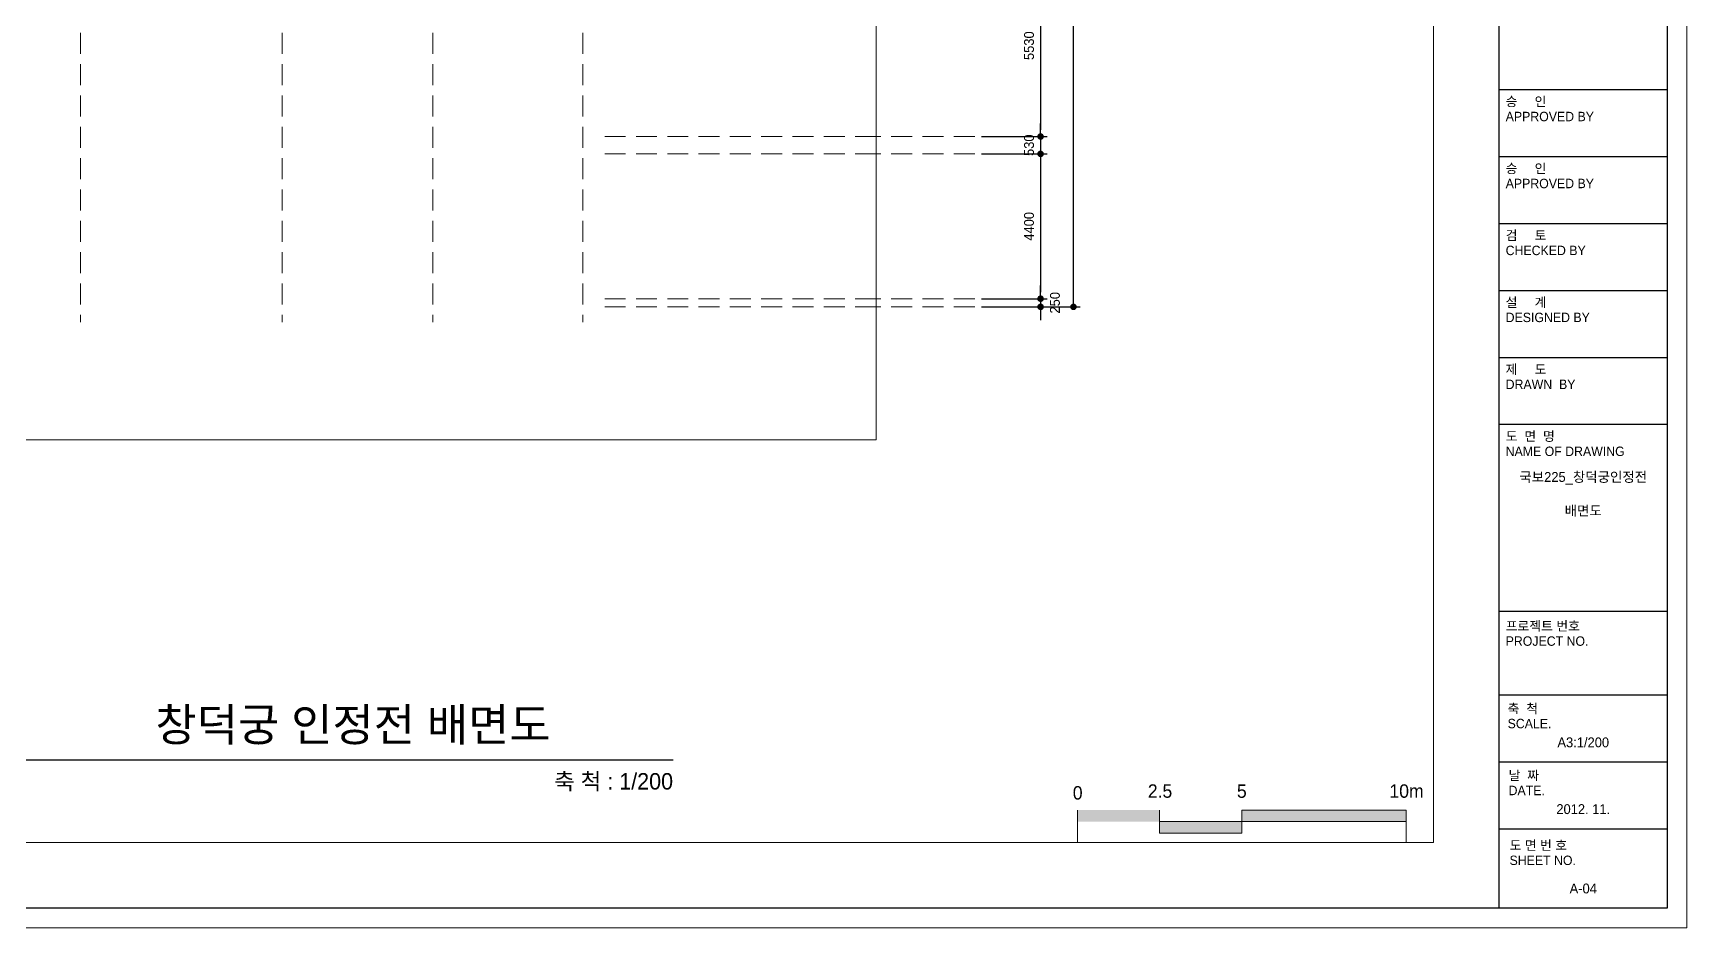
# Model space of a CAD drawing. Header units: millimetres. Extents: x -396231 to 224016, y 0 to 56679.
# Drawn here: x -6277 to 44016, y 0 to 27214 of the extents above; entities that cross this region are included whole.
import ezdxf
from ezdxf.enums import TextEntityAlignment as Align

# ---------------------------------------------------------------- set-up
doc = ezdxf.new("R2010")
doc.units = ezdxf.units.MM
doc.header["$XCLIPFRAME"] = 2
doc.linetypes.add('HIDDEN', pattern=[9.525, 6.35, -3.175])
doc.layers.add('dim', color=7, linetype='Continuous')
doc.layers.add('text', color=7, linetype='Continuous')
for name, color, linetype, lineweight in [('exdim', 1, 'HIDDEN', 9), ('IM', 2, 'Continuous', 9), ('scale', 7, 'Continuous', 9), ('WIPCO', 3, 'Continuous', 9)]:
    doc.layers.add(name, color=color, linetype=linetype, lineweight=lineweight)
doc.layers.add('Plot 설정선', color=251, linetype='Continuous', lineweight=9, plot=False)
doc.styles.add('WIPCO', font='')
doc.styles.get('WIPCO').set_extended_font_data('Dotum')
doc.dimstyles.new('WIPCO-DIM200', dxfattribs={"dimscale": 200, "dimtxt": 1.5, "dimasz": 1, "dimexe": 1, "dimexo": 1, "dimgap": 1, "dimtad": 1, "dimdec": 0, "dimrnd": 10, "dimzin": 0, "dimdsep": 46, "dimtxsty": 'WIPCO', "dimblk": 'DOT', "dimcen": 1, "dimdle": 2, "dimclrd": 256, "dimclre": 256, "dimclrt": 256, "dimadec": 0, "dimazin": 0, "dimtfac": 1, "dimtdec": 0, "dimtix": 1, "dimtmove": 2, "dimatfit": 3, "dimldrblk": 'DOT', "dimfxl": 0, "dimtolj": 1, "dimtzin": 0, "dimarcsym": 0})
picture_1 = doc.add_image_def('image2.jpg', size_in_pixel=(5000, 2422))

# ---------------------------------------------------------------- blocks, each defined once
blk = doc.blocks.new('_Dot')
at = {"color": 0, "linetype": 'ByBlock', "lineweight": -2}
blk.add_line((-0.5, 0), (-1, 0), dxfattribs=at)
at = {"color": 0, "linetype": 'ByBlock', "const_width": 0.5}
blk.add_lwpolyline([(-0.25, 0, 1), (0.25, 0, 1)], format="xyb", close=True, dxfattribs=at)
blk = doc.blocks.new('*D212')
at = {"layer": 'DEFPOINTS', "color": 0}
for p in [(22361, 29594), (22361, 24068), (24361, 24068)]:
    blk.add_point(p, dxfattribs=at)
at = {"layer": 'dim', "lineweight": -2}
for p, q in [((22561, 29594), (24561, 29594)), ((24361, 29394), (24361, 24268)), ((22561, 24068), (24561, 24068))]:
    blk.add_line(p, q, dxfattribs=at)
at = {"layer": 'dim', "lineweight": -2, "xscale": 200, "yscale": 200, "zscale": 200}
for p, rotation in [((24361, 29594), 90), ((24361, 24068), 270)]:
    blk.add_blockref('_Dot', p, dxfattribs=dict(at, rotation=rotation))
at = {"layer": 'dim', "insert": (24011, 26831), "char_height": 300, "attachment_point": 5, "rotation": 90, "style": 'WIPCO'}
blk.add_mtext('\\A1;5530', dxfattribs=at)
blk = doc.blocks.new('*D213')
at = {"layer": 'DEFPOINTS', "color": 0}
for p in [(22361, 24068), (22361, 23539), (24361, 23539)]:
    blk.add_point(p, dxfattribs=at)
at = {"layer": 'dim', "lineweight": -2}
for p, q in [((24361, 24268), (24361, 24468)), ((22561, 24068), (24561, 24068)), ((24361, 24068), (24361, 23539)), ((22561, 23539), (24561, 23539)), ((24361, 23339), (24361, 23139))]:
    blk.add_line(p, q, dxfattribs=at)
at = {"layer": 'dim', "lineweight": -2, "xscale": 200, "yscale": 200, "zscale": 200}
for p, rotation in [((24361, 24068), 270), ((24361, 23539), 90)]:
    blk.add_blockref('_Dot', p, dxfattribs=dict(at, rotation=rotation))
at = {"layer": 'dim', "insert": (24011, 23804), "char_height": 300, "attachment_point": 5, "rotation": 90, "style": 'WIPCO'}
blk.add_mtext('\\A1;530', dxfattribs=at)
blk = doc.blocks.new('*D214')
at = {"layer": 'DEFPOINTS', "color": 0}
for p in [(22361, 23539), (22361, 19136), (24361, 19136)]:
    blk.add_point(p, dxfattribs=at)
at = {"layer": 'dim', "lineweight": -2}
for p, q in [((22561, 23539), (24561, 23539)), ((24361, 23339), (24361, 19336)), ((22561, 19136), (24561, 19136))]:
    blk.add_line(p, q, dxfattribs=at)
at = {"layer": 'dim', "lineweight": -2, "xscale": 200, "yscale": 200, "zscale": 200}
for p, rotation in [((24361, 23539), 90), ((24361, 19136), 270)]:
    blk.add_blockref('_Dot', p, dxfattribs=dict(at, rotation=rotation))
at = {"layer": 'dim', "insert": (24011, 21337), "char_height": 300, "attachment_point": 5, "rotation": 90, "style": 'WIPCO'}
blk.add_mtext('\\A1;4400', dxfattribs=at)
blk = doc.blocks.new('*D215')
at = {"layer": 'DEFPOINTS', "color": 0}
for p in [(22361, 19136), (22361, 18888), (24361, 18888)]:
    blk.add_point(p, dxfattribs=at)
at = {"layer": 'dim', "lineweight": -2}
for p, q in [((22561, 19136), (24561, 19136)), ((24361, 19336), (24361, 19536)), ((24361, 19136), (24361, 18888)), ((22561, 18888), (24561, 18888)), ((24361, 18688), (24361, 18488))]:
    blk.add_line(p, q, dxfattribs=at)
at = {"layer": 'dim', "lineweight": -2, "xscale": 200, "yscale": 200, "zscale": 200}
for p, rotation in [((24361, 19136), 270), ((24361, 18888), 90)]:
    blk.add_blockref('_Dot', p, dxfattribs=dict(at, rotation=rotation))
at = {"layer": 'dim', "insert": (24799, 19012), "char_height": 300, "attachment_point": 5, "rotation": 90, "style": 'WIPCO'}
blk.add_mtext('\\A1;250', dxfattribs=at)
blk = doc.blocks.new('*D209')
at = {"layer": 'DEFPOINTS', "color": 0}
for p in [(22361, 40070), (25361, 40070), (22361, 18888)]:
    blk.add_point(p, dxfattribs=at)
at = {"layer": 'dim', "lineweight": -2}
for p, q in [((22561, 40070), (25561, 40070)), ((25361, 19088), (25361, 39870)), ((22561, 18888), (25561, 18888))]:
    blk.add_line(p, q, dxfattribs=at)
at = {"layer": 'dim', "lineweight": -2, "xscale": 200, "yscale": 200, "zscale": 200}
for p, rotation in [((25361, 40070), 90), ((25361, 18888), 270)]:
    blk.add_blockref('_Dot', p, dxfattribs=dict(at, rotation=rotation))
at = {"layer": 'dim', "insert": (25011, 29479), "char_height": 300, "attachment_point": 5, "rotation": 90, "style": 'WIPCO'}
blk.add_mtext('\\A1;21180', dxfattribs=at)

msp = doc.modelspace()

# ---------------------------------------------------------------- hatches: boundary and pattern name
at = {"layer": 'scale'}
for points in [[(25481.9, 3233.5), (27981.9, 3233.5), (27981.9, 3584.1), (25481.9, 3584.1)], [(30481.9, 3584.1), (35481.9, 3584.1), (35481.9, 3233.5), (30481.9, 3233.5)], [(27981.9, 3233.5), (30481.9, 3233.5), (30481.9, 2882.9), (27981.9, 2882.9)]]:
    msp.add_hatch(color=256, dxfattribs=at).paths.add_polyline_path(points)

# ---------------------------------------------------------------- linework, layer by layer
at = {"layer": 'exdim', "color": 255, "ltscale": 100}
for p, q in [((19360.7, 24068.3), (10912.4, 24068.3)), ((19360.7, 23538.8), (10912.4, 23538.8)), ((19360.7, 19136.2), (10912.4, 19136.2)), ((19360.7, 18888.4), (10912.4, 18888.4))]:
    msp.add_line(p, q, dxfattribs=at)
at = {"layer": 'exdim', "ltscale": 100}
for p, q in [((22360.7, 24068.3), (19360.7, 24068.3)), ((22360.7, 23538.8), (19360.7, 23538.8)), ((22360.7, 19136.2), (19360.7, 19136.2)), ((22360.7, 18888.4), (19360.7, 18888.4))]:
    msp.add_line(p, q, dxfattribs=at)
at = {"layer": 'exdim', "color": 255, "ltscale": 100}
for points in [[(-4830.5, 42457.4), (-4830.5, 18427)], [(-4830.5, 42457.4), (-4830.5, 18427)], [(1293.9, 42457.4), (1293.9, 18427)], [(1293.9, 42457.4), (1293.9, 18427)], [(5881.4, 42457.4), (5881.4, 18427)], [(5881.4, 42457.4), (5881.4, 18427)], [(10439.7, 42457.4), (10439.7, 18427)], [(10439.7, 42457.4), (10439.7, 18427)]]:
    msp.add_lwpolyline(points, dxfattribs=at)
at = {"layer": 'Plot 설정선'}
msp.add_lwpolyline([(-36230.7, 56678.6), (-36230.7, 0), (-36230.7, 56678.6), (44016.3, 56678.6), (-36230.7, 56678.6), (-36230.7, 0), (-36230.7, 56678.6), (44016.3, 56678.6), (44016.3, 0), (-36230.7, 0), (44016.3, 0), (44016.3, 56678.6), (44016.3, 0), (-36230.7, 0)], dxfattribs=at)
msp.add_lwpolyline([(-33630.7, 54078.6), (36311.7, 54078.6), (36311.7, 2600), (-33630.7, 2600)], close=True, dxfattribs=at)
at = {"layer": 'scale'}
for p, q in [((25481.9, 3584.1), (25481.9, 2600)), ((35481.9, 3584.1), (35481.9, 2600)), ((35481.9, 3233.5), (34815.2, 3233.5))]:
    msp.add_line(p, q, dxfattribs=at)
msp.add_lwpolyline([(27981.9, 2882.9), (27981.9, 3584.1)], dxfattribs=at)
for points in [[(30481.9, 3584.1), (35481.9, 3584.1), (35481.9, 3233.5), (30481.9, 3233.5)], [(27981.9, 3233.5), (30481.9, 3233.5), (30481.9, 2882.9), (27981.9, 2882.9)]]:
    msp.add_lwpolyline(points, close=True, dxfattribs=at)
at = {"layer": 'WIPCO', "color": 3, "lineweight": -3}
msp.add_lwpolyline([(43416.3, 600), (-35630.7, 600), (-35630.7, 56078.6), (43416.3, 56078.6)], close=True, dxfattribs=at)
for points in [[(38311.7, 600), (38311.7, 56078.6)], [(38311.7, 25498), (43416.3, 25498)], [(38311.7, 23461.7), (43416.3, 23461.7)], [(38311.7, 21425.4), (43416.3, 21425.4)], [(38311.7, 19389.1), (43416.3, 19389.1)], [(38311.7, 17352.8), (43416.3, 17352.8)], [(38311.7, 15316.6), (43416.3, 15316.6)], [(38311.7, 9631.3), (43416.3, 9631.3)], [(38311.7, 7085.9), (43416.3, 7085.9)], [(-10503.8, 5109.1), (13184.8, 5109.1)], [(38311.7, 5049.7), (43416.3, 5049.7)], [(38311.7, 3013.4), (43416.3, 3013.4)]]:
    msp.add_lwpolyline(points, dxfattribs=at)
at = {"layer": 'WIPCO'}
msp.add_lwpolyline([(-6277.1, 5109.1), (13184.8, 5109.1)], dxfattribs=at)

# ---------------------------------------------------------------- texts
at = {"layer": 'scale', "style": 'WIPCO'}
for s, height, p in [('0', 408.3, (25489.6, 3782.6)), ('2.5', 408.33, (27994.2, 3835.6)), ('5', 408.3, (30480.8, 3833.7)), ('10m', 408.33, (35490, 3835.6))]:
    msp.add_text(s, height=height, dxfattribs=at).set_placement(p, align=Align.BOTTOM_CENTER)
at = {"layer": 'text', "style": 'WIPCO'}
for s, p in [('국보225_창덕궁인정전', (40864, 13691.9)), ('배면도', (40864, 12691.9)), ('A3:1/200', (40864, 5649.7)), ('2012. 11.', (40864, 3613.4)), ('A-04', (40864, 1200))]:
    msp.add_text(s, height=300, dxfattribs=at).set_placement(p, align=Align.MIDDLE)
msp.add_text('창덕궁 인정전 배면도', height=1000, dxfattribs=at).set_placement((3453.8, 6181.4), align=Align.MIDDLE_CENTER)
msp.add_text('축 척 : 1/200', height=500, dxfattribs=at).set_placement((13184.8, 4709.1), align=Align.TOP_RIGHT)
at = {"layer": 'WIPCO', "color": 3, "lineweight": -3, "style": 'WIPCO'}
for s, height, p in [('승     인', 286.25, (38504.5, 24991.5)), ('APPROVED BY', 286.253, (38504.5, 24533.4)), ('승     인', 286.25, (38504.5, 22955.3)), ('APPROVED BY', 286.253, (38504.5, 22497.1)), ('검     토', 286.25, (38504.5, 20919)), ('CHECKED BY', 286.25, (38504.5, 20460.8)), ('설     계', 286.25, (38504.5, 18882.7)), ('DESIGNED BY', 286.253, (38504.5, 18424.5)), ('제     도', 286.25, (38504.5, 16846.4)), ('DRAWN  BY', 286.25, (38504.5, 16388.3)), ('도  면  명', 286.25, (38504.5, 14810.2)), ('NAME OF DRAWING', 286.253, (38504.5, 14352)), ('프로젝트 번호', 286.25, (38504.5, 9038.3)), ('PROJECT NO.', 286.253, (38504.5, 8580.2)), ('축  척', 286.25, (38563.5, 6530.7)), ('SCALE.', 286.25, (38563.5, 6072.5)), ('날  짜', 286.25, (38593, 4495)), ('DATE.', 286.25, (38593, 4036.9)), ('도 면 번 호', 286.25, (38622.5, 2370.9)), ('SHEET NO.', 286.25, (38622.5, 1912.7))]:
    msp.add_text(s, height=height, dxfattribs=at).set_placement(p)

# ---------------------------------------------------------------- dimensions: what is measured, and where the dimension line sits
at = {"layer": 'dim'}
for base, p1, p2, picture, middle in [((25360.7, 40069.6), (22360.7, 18888.4), (22360.7, 40069.6), '*D209', (25010.5, 29479)), ((24360.7, 24068.3), (22360.7, 29594.4), (22360.7, 24068.3), '*D212', (24010.5, 26831.4)), ((24360.7392, 23538.8436), (22360.7392, 24068.3451), (22360.7392, 23538.8436), '*D213', (24010.5356, 23803.5943)), ((24360.7, 19136.2), (22360.7, 23538.8), (22360.7, 19136.2), '*D214', (24010.5, 21337.5))]:
    dim = msp.add_linear_dim(base=base, p1=p1, p2=p2, angle=90, dimstyle='WIPCO-DIM200', dxfattribs=at)
    dim.commit()
    dim.dimension.update_dxf_attribs({"geometry": picture, "text_midpoint": middle})
dim = msp.add_linear_dim(base=(24360.7, 18888.4), p1=(22360.7, 19136.2), p2=(22360.7, 18888.4), angle=90, dimstyle='WIPCO-DIM200', dxfattribs=at)
dim.commit()
dim.dimension.update_dxf_attribs({"geometry": '*D215', "text_midpoint": (24798.6, 19012.3), "dimtype": 160})

# ---------------------------------------------------------------- pictures from other files: only their frames are drawn
at = {"layer": 'IM'}
image = msp.add_image(picture_1, insert=(-31532.4, 14842), size_in_units=(61220.4, 29655.2), dxfattribs=at)
image.set_boundary_path([(667.623, 166.087), (4156.047, 2421.5)])

doc.saveas('drawing.dxf')
